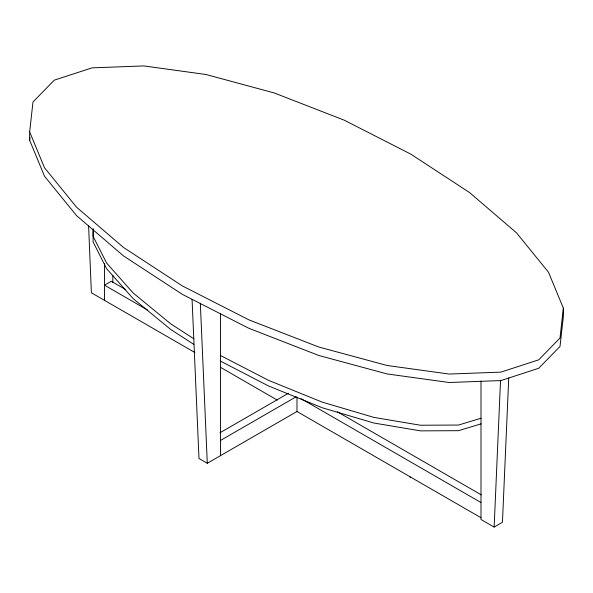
<?xml version="1.0" encoding="UTF-8"?>
<svg xmlns="http://www.w3.org/2000/svg" width="593" height="593" viewBox="0 0 593 593"><rect width="100%" height="100%" fill="white"/><g stroke="black" fill="none" stroke-linecap="round" stroke-linejoin="round"><path stroke-width="0.89" d="M93.168 228.905L93.064 236.236L106.629 263.084L133.136 292.979L170.777 323.882L193.881 338.781M93.242 229.046L93.064 241.87L106.629 268.718L133.136 298.613L170.777 329.515L193.881 344.414M480.997 381.025L480.997 519.483L494.147 527.073L500.514 380.832M508.735 377.889L502.449 522.285L494.147 527.073M29.65 131.846L32.993 101.974L54.289 80.151L92.1 67.854L143.832 65.927L205.971 74.496L274.285 92.975L344.103 120.12L410.682 154.061L469.478 192.503L516.488 232.812L548.51 272.254L563.35 308.13L563.35 316.58L560.007 346.445L538.711 368.275L500.9 380.573L449.168 382.5L387.029 373.931L318.715 355.452L248.897 328.307L182.318 294.358L123.522 255.924L76.512 215.607L44.49 176.173L29.65 140.296L29.65 131.846L44.49 167.723L76.512 207.157L123.522 247.474L182.318 285.908L248.897 319.857L318.715 346.994L387.029 365.481L449.168 374.05L500.9 372.122L538.711 359.825L560.007 337.995L563.35 308.13M29.65 140.296L29.954 137.583M219.899 432.816L288.472 393.233M220.448 440.495L296.189 396.769M192.065 299.272L198.989 458.478L207.298 463.266L296.982 411.49L480.923 517.682M481.138 418.213L458.478 425.055L420.422 425.225L373.916 417.398L322.132 402.091L268.607 380.365L220.262 355.377M481.138 423.847L458.478 430.688L420.422 430.859L373.916 423.031L322.132 407.725L268.607 385.999L220.262 361.011M125.701 289.584L111.306 281.275L104.524 285.189L147.709 310.124M337.358 411.779L481.308 494.888M300.985 398.615L480.923 502.501M194.897 352.546L91.381 292.779L88.587 225.384M220.485 367.319L277.272 400.105M409.778 476.876L410.586 477.343M200.33 303.142L207.298 463.266M296.982 397.199L296.982 411.49M220.448 313.519L220.448 455.676M112.833 275.271L112.833 282.653M104.524 263.448L104.524 300.377"/></g></svg>
